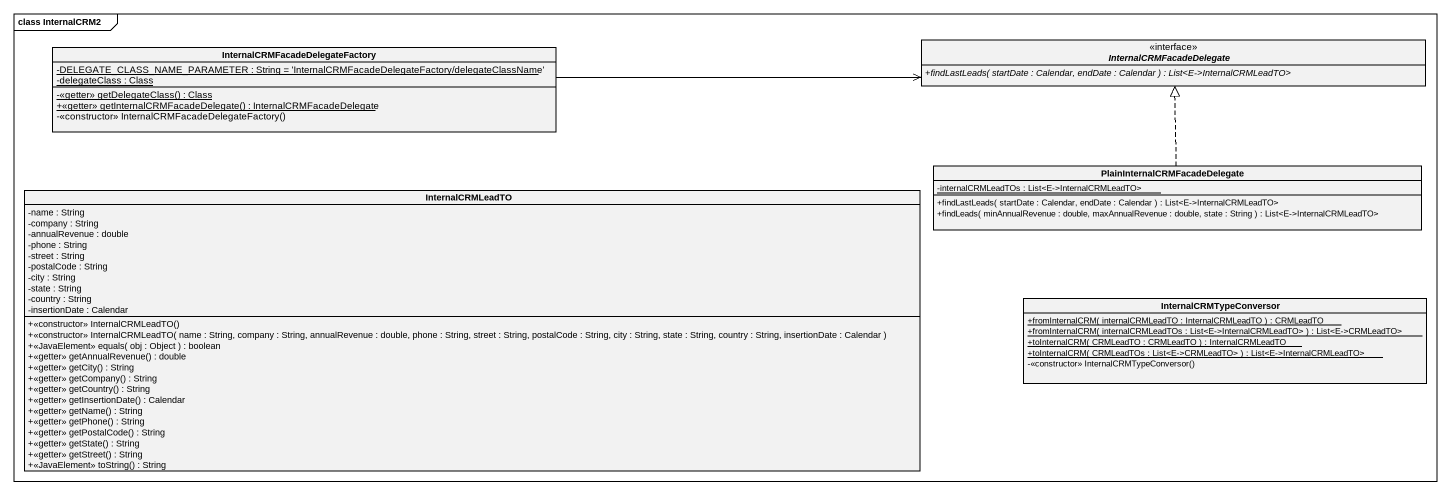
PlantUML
@startuml
mainframe class InternalCRM2
hide circle
hide empty members
skinparam classAttributeIconSize 0
class "InternalCRMFacadeDelegateFactory" as InternalCRMFacadeDelegateFac {
  {static} -DELEGATE_CLASS_NAME_PARAMETER : String = 'InternalCRMFacadeDelegateFactory/delegateClassName'
  {static} -delegateClass : Class
  {static} -<<getter>> getDelegateClass() : Class
  {static} +<<getter>> getInternalCRMFacadeDelegate() : InternalCRMFacadeDelegate
  -<<constructor>> InternalCRMFacadeDelegateFactory()
}
interface InternalCRMFacadeDelegate {
  {abstract} +findLastLeads( startDate : Calendar, endDate : Calendar ) : List<E->InternalCRMLeadTO>
}
class "PlainInternalCRMFacadeDelegate" as PlainInternalCRMFacadeDelega {
  {static} -internalCRMLeadTOs : List<E->InternalCRMLeadTO>
  +findLastLeads( startDate : Calendar, endDate : Calendar ) : List<E->InternalCRMLeadTO>
  +findLeads( minAnnualRevenue : double, maxAnnualRevenue : double, state : String ) : List<E->InternalCRMLeadTO>
}
class InternalCRMLeadTO {
  -name : String
  -company : String
  -annualRevenue : double
  -phone : String
  -street : String
  -postalCode : String
  -city : String
  -state : String
  -country : String
  -insertionDate : Calendar
  +<<constructor>> InternalCRMLeadTO()
  +<<constructor>> InternalCRMLeadTO( name : String, company : String, annualRevenue : double, phone : String, street : String, postalCode : String, city : String, state : String, country : String, insertionDate : Calendar )
  +<<JavaElement>> equals( obj : Object ) : boolean
  +<<getter>> getAnnualRevenue() : double
  +<<getter>> getCity() : String
  +<<getter>> getCompany() : String
  +<<getter>> getCountry() : String
  +<<getter>> getInsertionDate() : Calendar
  +<<getter>> getName() : String
  +<<getter>> getPhone() : String
  +<<getter>> getPostalCode() : String
  +<<getter>> getState() : String
  +<<getter>> getStreet() : String
  +<<JavaElement>> toString() : String
}
class InternalCRMTypeConversor {
  {static} +fromInternalCRM( internalCRMLeadTO : InternalCRMLeadTO ) : CRMLeadTO
  {static} +fromInternalCRM( internalCRMLeadTOs : List<E->InternalCRMLeadTO> ) : List<E->CRMLeadTO>
  {static} +toInternalCRM( CRMLeadTO : CRMLeadTO ) : InternalCRMLeadTO
  {static} +toInternalCRM( CRMLeadTOs : List<E->CRMLeadTO> ) : List<E->InternalCRMLeadTO>
  -<<constructor>> InternalCRMTypeConversor()
}
InternalCRMFacadeDelegateFac -right-> InternalCRMFacadeDelegate
PlainInternalCRMFacadeDelega .up.|> InternalCRMFacadeDelegate
@enduml
